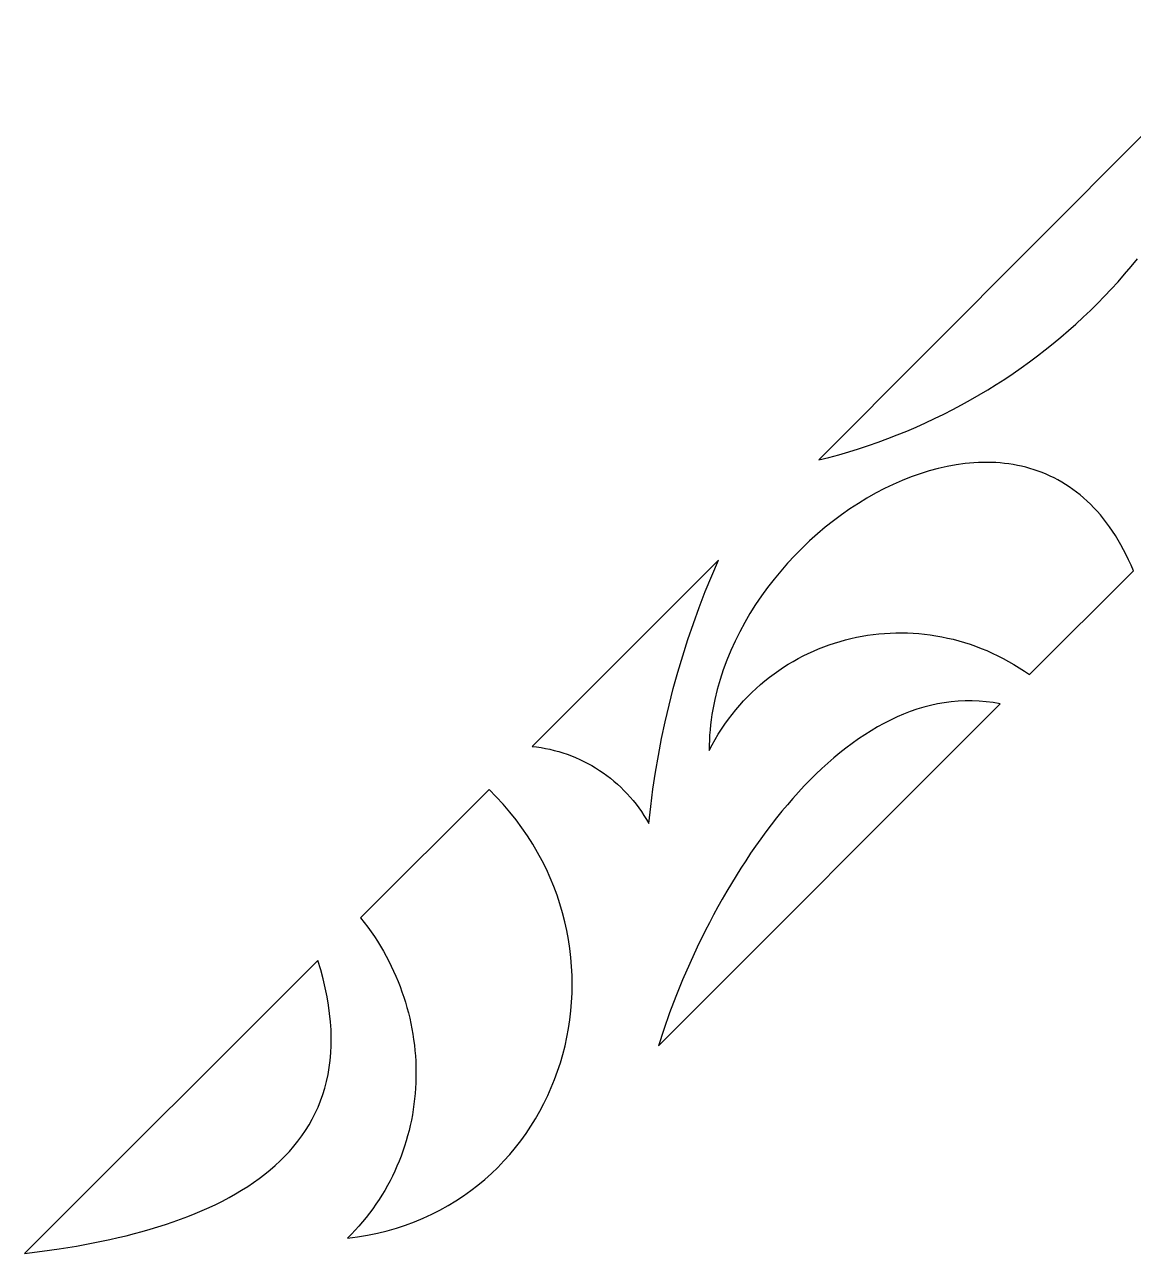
# Model space of a CAD drawing. Extents: x -555 to 555, y -555 to 555.
# Drawn here: x 285.1 to 363.1, y -279.3 to -192.7 of the extents above; entities that cross this region are included whole.
import ezdxf

# ---------------------------------------------------------------- set-up
doc = ezdxf.new("R2010")
doc.units = 0
doc.layers.add('LAYER_1', color=18, linetype='CONTINUOUS')

msp = doc.modelspace()

# ---------------------------------------------------------------- linework, layer by layer
at = {"layer": 'LAYER_1'}
msp.add_lwpolyline([(371.529, -192.728), (340.972, -223.394), (341.682, -223.213), (342.387, -223.022), (343.087, -222.818), (343.782, -222.604), (344.471, -222.377), (345.154, -222.14), (345.832, -221.892), (346.504, -221.632), (347.17, -221.362), (347.829, -221.08), (348.483, -220.788), (349.131, -220.486), (349.772, -220.173), (350.406, -219.849), (351.034, -219.515), (351.656, -219.171), (352.27, -218.817), (352.878, -218.453), (353.479, -218.079), (354.072, -217.695), (354.659, -217.302), (355.238, -216.899), (355.809, -216.487), (356.373, -216.065), (356.93, -215.634), (357.478, -215.194), (358.019, -214.745), (358.552, -214.286), (359.077, -213.819), (359.593, -213.344), (360.102, -212.859), (360.602, -212.367), (361.093, -211.865), (361.576, -211.356), (362.05, -210.838), (362.515, -210.312), (362.972, -209.778), (363.419, -209.237)], dxfattribs=at)
for points in [[(363.13, -231.204), (362.966, -230.816), (362.796, -230.438), (362.621, -230.072), (362.44, -229.717), (362.253, -229.373), (362.061, -229.04), (361.864, -228.718), (361.661, -228.406), (361.454, -228.105), (361.242, -227.814), (361.024, -227.534), (360.803, -227.264), (360.576, -227.004), (360.345, -226.755), (360.11, -226.516), (359.871, -226.286), (359.627, -226.067), (359.38, -225.857), (359.128, -225.657), (358.873, -225.467), (358.614, -225.287), (358.352, -225.116), (358.086, -224.954), (357.817, -224.802), (357.544, -224.659), (357.269, -224.525), (356.99, -224.4), (356.709, -224.285), (356.424, -224.178), (356.138, -224.08), (355.848, -223.991), (355.556, -223.91), (355.262, -223.838), (354.966, -223.775), (354.667, -223.72), (354.367, -223.673), (354.064, -223.635), (353.76, -223.604), (353.454, -223.582), (353.147, -223.568), (352.838, -223.562), (352.528, -223.564), (352.217, -223.573), (351.904, -223.59), (351.277, -223.647), (350.646, -223.733), (350.014, -223.849), (349.38, -223.993), (348.746, -224.164), (348.112, -224.363), (347.48, -224.587), (346.85, -224.838), (346.223, -225.113), (345.601, -225.413), (344.984, -225.737), (344.372, -226.083), (343.768, -226.452), (343.171, -226.843), (342.583, -227.254), (342.005, -227.686), (341.437, -228.138), (340.88, -228.608), (340.336, -229.097), (339.804, -229.603), (339.287, -230.127), (338.785, -230.667), (338.298, -231.222), (337.829, -231.792), (337.376, -232.377), (336.943, -232.975), (336.529, -233.587), (336.135, -234.21), (335.763, -234.845), (335.412, -235.492), (335.085, -236.148), (334.781, -236.814), (334.503, -237.489), (334.25, -238.173), (334.024, -238.864), (333.825, -239.562), (333.654, -240.266), (333.58, -240.62), (333.513, -240.976), (333.454, -241.333), (333.403, -241.691), (333.359, -242.05), (333.323, -242.41), (333.295, -242.771), (333.275, -243.132), (333.264, -243.495), (333.26, -243.858), (333.465, -243.468), (333.68, -243.087), (333.902, -242.715), (334.134, -242.351), (334.373, -241.997), (334.621, -241.652), (334.877, -241.315), (335.141, -240.988), (335.412, -240.67), (335.69, -240.361), (335.976, -240.061), (336.268, -239.771), (336.567, -239.49), (336.873, -239.218), (337.185, -238.955), (337.502, -238.702), (337.826, -238.459), (338.156, -238.225), (338.491, -238.001), (338.831, -237.786), (339.176, -237.581), (339.526, -237.385), (339.88, -237.2), (340.239, -237.024), (340.602, -236.858), (340.969, -236.701), (341.34, -236.555), (341.715, -236.419), (342.093, -236.293), (342.474, -236.176), (342.858, -236.07), (343.244, -235.974), (343.633, -235.888), (344.025, -235.813), (344.419, -235.747), (344.814, -235.692), (345.211, -235.648), (345.61, -235.613), (346.01, -235.59), (346.411, -235.576), (346.813, -235.574), (347.216, -235.581), (347.619, -235.6), (348.022, -235.629), (348.425, -235.669), (348.828, -235.719), (349.231, -235.78), (349.633, -235.852), (350.035, -235.936), (350.435, -236.029), (350.834, -236.134), (351.232, -236.25), (351.628, -236.377), (352.022, -236.515), (352.414, -236.665), (352.804, -236.825), (353.192, -236.997), (353.576, -237.18), (353.958, -237.374), (354.337, -237.579), (354.713, -237.796), (355.085, -238.025), (355.453, -238.265), (355.817, -238.516)], [(329.008, -249.001), (329.143, -247.794), (329.302, -246.592), (329.484, -245.395), (329.688, -244.203), (329.916, -243.018), (330.167, -241.838), (330.441, -240.665), (330.737, -239.499), (331.056, -238.34), (331.397, -237.188), (331.761, -236.044), (332.147, -234.908), (332.556, -233.78), (332.986, -232.661), (333.439, -231.551), (333.914, -230.45), (320.79, -243.574), (321.108, -243.61), (321.424, -243.655), (321.738, -243.71), (322.05, -243.775), (322.359, -243.849), (322.666, -243.933), (322.969, -244.026), (323.27, -244.128), (323.567, -244.239), (323.86, -244.359), (324.15, -244.487), (324.436, -244.625), (324.717, -244.77), (324.995, -244.925), (325.267, -245.087), (325.535, -245.258), (325.798, -245.437), (326.056, -245.623), (326.309, -245.818), (326.555, -246.02), (326.796, -246.23), (327.032, -246.447), (327.26, -246.671), (327.483, -246.903), (327.699, -247.142), (327.908, -247.387), (328.11, -247.64), (328.305, -247.899), (328.492, -248.165), (328.672, -248.437), (328.844, -248.716)], [(353.759, -240.574), (353.259, -240.485), (352.76, -240.42), (352.262, -240.377), (351.767, -240.357), (351.275, -240.359), (350.784, -240.382), (350.296, -240.427), (349.81, -240.492), (349.327, -240.578), (348.846, -240.683), (348.369, -240.809), (347.894, -240.953), (347.422, -241.116), (346.953, -241.298), (346.488, -241.497), (346.025, -241.714), (345.566, -241.948), (345.111, -242.199), (344.659, -242.465), (344.211, -242.748), (343.767, -243.046), (343.326, -243.36), (342.89, -243.688), (342.457, -244.03), (342.029, -244.386), (341.605, -244.755), (341.185, -245.137), (340.77, -245.532), (340.36, -245.939), (339.954, -246.358), (339.553, -246.788), (339.157, -247.229), (338.766, -247.68), (338.381, -248.142), (338, -248.613), (337.625, -249.094), (337.255, -249.583), (336.89, -250.081), (336.531, -250.587), (336.178, -251.101), (335.831, -251.622), (335.49, -252.149), (335.154, -252.683), (334.825, -253.224), (334.502, -253.769), (334.185, -254.32), (333.875, -254.876), (333.571, -255.436), (333.274, -255.999), (332.984, -256.567), (332.424, -257.711), (331.892, -258.863), (331.389, -260.022), (330.916, -261.184), (330.473, -262.344), (330.062, -263.501), (329.683, -264.651)], [(307.786, -278.215), (308.506, -278.12), (309.212, -278), (309.902, -277.857), (310.578, -277.69), (311.239, -277.5), (311.884, -277.288), (312.514, -277.055), (313.128, -276.8), (313.727, -276.525), (314.309, -276.23), (314.876, -275.915), (315.426, -275.582), (315.96, -275.231), (316.478, -274.862), (316.979, -274.476), (317.463, -274.073), (317.93, -273.654), (318.379, -273.221), (318.812, -272.772), (319.227, -272.309), (319.624, -271.833), (320.004, -271.343), (320.365, -270.841), (320.708, -270.327), (321.034, -269.802), (321.34, -269.266), (321.628, -268.72), (321.898, -268.164), (322.148, -267.6), (322.38, -267.026), (322.592, -266.445), (322.784, -265.857), (322.958, -265.262), (323.111, -264.66), (323.245, -264.054), (323.358, -263.442), (323.452, -262.825), (323.525, -262.205), (323.577, -261.582), (323.609, -260.955), (323.62, -260.327), (323.61, -259.697), (323.579, -259.066), (323.527, -258.435), (323.453, -257.804), (323.358, -257.173), (323.241, -256.544), (323.101, -255.916), (322.94, -255.292), (322.757, -254.67), (322.551, -254.051), (322.322, -253.437), (322.071, -252.828), (321.797, -252.224), (321.5, -251.626), (321.18, -251.034), (320.836, -250.449), (320.469, -249.872), (320.078, -249.303), (319.663, -248.743), (319.225, -248.192), (318.762, -247.651), (318.275, -247.121), (317.763, -246.602), (308.723, -255.642), (308.977, -255.965), (309.222, -256.293), (309.459, -256.624), (309.687, -256.96), (309.906, -257.299), (310.117, -257.641), (310.32, -257.987), (310.514, -258.336), (310.699, -258.688), (310.876, -259.043), (311.044, -259.4), (311.204, -259.76), (311.355, -260.123), (311.498, -260.488), (311.632, -260.855), (311.757, -261.224), (311.874, -261.594), (311.983, -261.967), (312.082, -262.341), (312.174, -262.716), (312.257, -263.092), (312.331, -263.47), (312.397, -263.848), (312.454, -264.227), (312.503, -264.606), (312.543, -264.986), (312.575, -265.367), (312.598, -265.747), (312.613, -266.127), (312.619, -266.507), (312.617, -266.887), (312.606, -267.266), (312.587, -267.645), (312.559, -268.023), (312.523, -268.4), (312.478, -268.775), (312.425, -269.15), (312.363, -269.523), (312.293, -269.894), (312.214, -270.264), (312.127, -270.631), (312.032, -270.997), (311.927, -271.361), (311.815, -271.722), (311.694, -272.081), (311.564, -272.437), (311.426, -272.79), (311.28, -273.14), (311.125, -273.487), (310.961, -273.831), (310.789, -274.171), (310.609, -274.508), (310.42, -274.841), (310.223, -275.171), (310.017, -275.496), (309.803, -275.817), (309.581, -276.133), (309.35, -276.445), (309.11, -276.753), (308.862, -277.056), (308.606, -277.353), (308.341, -277.646), (308.068, -277.933)], [(285.06, -279.284), (286.288, -279.132), (287.505, -278.959), (288.711, -278.763), (289.9, -278.545), (291.072, -278.301), (291.65, -278.17), (292.223, -278.033), (292.789, -277.888), (293.35, -277.737), (293.904, -277.58), (294.451, -277.415), (294.99, -277.242), (295.522, -277.063), (296.046, -276.876), (296.562, -276.682), (297.069, -276.48), (297.566, -276.27), (298.055, -276.052), (298.534, -275.826), (299.002, -275.592), (299.46, -275.349), (299.908, -275.098), (300.344, -274.839), (300.769, -274.57), (301.182, -274.293), (301.583, -274.007), (301.971, -273.711), (302.347, -273.407), (302.709, -273.093), (303.058, -272.769), (303.393, -272.436), (303.713, -272.093), (304.019, -271.74), (304.31, -271.377), (304.586, -271.004), (304.846, -270.62), (305.09, -270.226), (305.318, -269.822), (305.529, -269.407), (305.723, -268.981), (305.9, -268.544), (306.059, -268.095), (306.2, -267.636), (306.322, -267.165), (306.426, -266.683), (306.511, -266.189), (306.576, -265.684), (306.621, -265.166), (306.647, -264.636), (306.651, -264.095), (306.635, -263.541), (306.598, -262.974), (306.539, -262.395), (306.458, -261.804), (306.356, -261.199), (306.23, -260.582), (306.081, -259.951), (305.91, -259.307), (305.714, -258.65)]]:
    msp.add_lwpolyline(points, close=True, dxfattribs=at)

doc.saveas('drawing.dxf')
